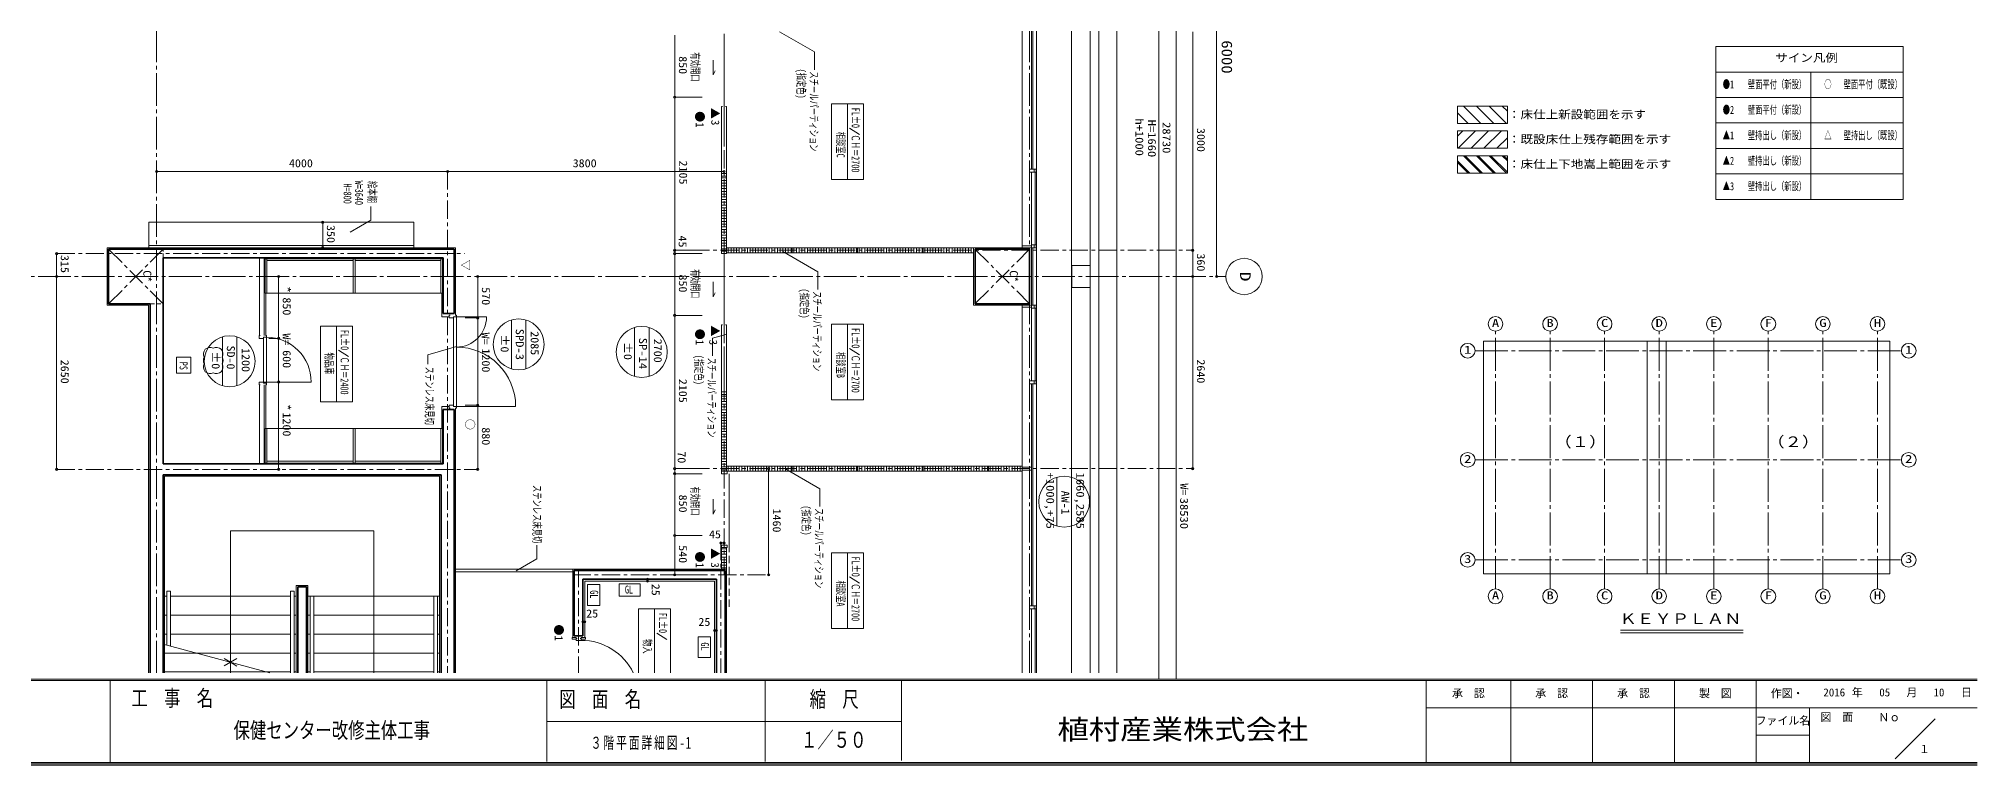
# Model space of a CAD drawing. Units: millimetres at full size, sheet at 1:50. Extents: x -48066 to 77311, y -302220 to 10476.
# Drawn here: x 7867 to 34511, y -55105 to -45122 of the extents above; entities that cross this region are included whole.
import ezdxf
from ezdxf.enums import TextEntityAlignment as Align

# ---------------------------------------------------------------- set-up
doc = ezdxf.new("R2010")
doc.units = ezdxf.units.MM
doc.header["$LTSCALE"] = 50
doc.header["$PDMODE"] = 32
doc.header["$PDSIZE"] = 30
for name, pattern in [('CHAIN1', [8, 5, -1, 1, -1]), ('CHAIN2', [12, 9, -1, 1, -1]), ('DASHED1', [1.8, 1.2, -0.6]), ('DASHED2', [3, 2, -1])]:
    doc.linetypes.add(name, pattern=pattern)
for name, color, linetype, lineweight in [('0-0_通り芯', 4, 'Continuous', 18), ('0-1_壁芯', 4, 'Continuous', 18), ('0-4_z246', 3, 'Continuous', 18), ('0-6_LGS', 4, 'Continuous', 18), ('0-7_仕上げ線', 3, 'Continuous', 18), ('0-8_平詳寸法', 4, 'Continuous', 18), ('0-A_外部建具', 4, 'Continuous', 18), ('0-B_内部建具', 4, 'Continuous', 18), ('0-C_文字', 4, 'Continuous', 18), ('1-1_床雑', 4, 'Continuous', 18), ('2-3_z770', 4, 'Continuous', 18), ('2-A_設備関連', 4, 'Continuous', 18), ('3-0_平詳文字', 4, 'Continuous', 18), ('3-1_室名符号', 4, 'Continuous', 18), ('3-4_Dｼｰﾄ', 4, 'Continuous', 18), ('4-4_柱・壁', 2, 'Continuous', 35), ('4-5_柱壁寸法', 7, 'CHAIN1', 9), ('4-6_ｽﾗﾌﾞ寸法', 6, 'Continuous', 18), ('C-0_通り芯', 4, 'Continuous', 18), ('C-1_躯体', 4, 'Continuous', 18), ('C-F_補助線', 4, 'Continuous', 18), ('F-0_図面枠', 4, 'Continuous', 18), ('F-6_凡例', 4, 'Continuous', 18)]:
    doc.layers.add(name, color=color, linetype=linetype, lineweight=lineweight)
doc.layers.add('6-8', color=7, linetype='Continuous')
doc.styles.add('ＭＳ ゴシック', font='')
doc.styles.get('ＭＳ ゴシック').set_extended_font_data('MS Gothic')

msp = doc.modelspace()

# ---------------------------------------------------------------- linework, layer by layer
at = {"layer": '0-0_通り芯', "color": 6, "linetype": 'CHAIN2'}
for p, q in [((9486.59, -26994.63), (9486.59, -53834.97)), ((21486.59, -26994.63), (21486.59, -53834.97)), ((1256.59, -48388.97), (24184.33, -48388.96))]:
    msp.add_line(p, q, dxfattribs=at)
at = {"layer": '0-0_通り芯'}
msp.add_line((24056.9, -42388.96), (24056.9, -48388.97), dxfattribs=at)
msp.add_circle((24434.33, -48388.96), 250, dxfattribs=at)
msp.add_point((24056.9, -48388.97), dxfattribs=at)
at = {"layer": '0-1_壁芯', "linetype": 'CHAIN1'}
for p, q in [((17286.59, -35853.13), (17286.58, -52488.96)), ((13486.59, -46945.67), (13486.59, -53834.97)), ((8111.85, -48073.96), (13720.39, -48073.96)), ((16836.59, -48028.96), (23728.29, -48028.96)), ((8111.85, -51038.96), (13899.87, -51038.96)), ((16836.59, -51028.96), (23728.29, -51028.96)), ((17241.59, -52038.97), (17241.59, -53834.97)), ((15206.57, -52488.97), (17898.86, -52488.96)), ((15286.59, -52408.96), (15286.59, -53834.97))]:
    msp.add_line(p, q, dxfattribs=at)
at = {"layer": '0-1_壁芯'}
for p, q in [((23728.29, -45028.96), (23728.29, -48028.96)), ((13486.59, -46945.67), (9486.59, -46945.67)), ((13486.59, -46945.67), (17286.58, -46945.67)), ((8111.85, -48073.96), (8111.85, -48388.96)), ((23728.29, -48028.96), (23728.29, -48388.96)), ((8111.85, -48388.96), (8111.85, -51038.96)), ((23728.29, -48388.96), (23728.29, -51028.96)), ((17898.86, -52488.96), (17898.86, -51028.96)), ((17241.59, -52050.62), (17286.58, -52050.62))]:
    msp.add_line(p, q, dxfattribs=at)
for p in [(9486.59, -46945.67), (13486.59, -46945.67), (17286.58, -46945.67), (8111.85, -48073.96), (23728.29, -48028.96), (8111.85, -48388.96), (23728.29, -48388.96), (8111.85, -51038.96), (17898.86, -51028.96), (23728.29, -51028.96), (17241.59, -52050.62), (17286.58, -52050.62), (17898.86, -52488.96)]:
    msp.add_point(p, dxfattribs=at)
at = {"layer": '0-4_z246'}
for p, q in [((22436.58, -33873.97), (22436.58, -53834.97)), ((22686.59, -53834.97), (22686.59, -34913.97)), ((22316.58, -42488.96), (22316.58, -53834.97))]:
    msp.add_line(p, q, dxfattribs=at)
msp.add_lwpolyline([(22316.58, -48538.96), (22066.59, -48538.96), (22066.59, -48238.96), (22316.58, -48238.96)], dxfattribs=at)
at = {"layer": '0-6_LGS'}
for p, q in [((10901.59, -49198.97), (10901.59, -48133.97)), ((10966.59, -49198.97), (10966.59, -48133.97)), ((10901.59, -50963.97), (10901.59, -49878.97)), ((10966.59, -50963.97), (10966.59, -49878.97))]:
    msp.add_line(p, q, dxfattribs=at)
at = {"layer": '0-7_仕上げ線'}
for p, q in [((13596.6, -47993.97), (8806.58, -47993.97)), ((13021.59, -47993.97), (13021.59, -47963.97)), ((13596.6, -48918.97), (13596.6, -47993.97)), ((20716.59, -47993.97), (20716.59, -48783.97)), ((21381.58, -47993.97), (20716.59, -47993.97)), ((10976.59, -48618.98), (11001.59, -48618.98)), ((10986.59, -49198.97), (10986.59, -48618.98)), ((13406.57, -48943.97), (13406.57, -48618.96)), ((9376.59, -53834.97), (9376.59, -48783.97)), ((13506.58, -48943.97), (13406.57, -48943.97)), ((21391.6, -48783.97), (20716.59, -48783.97)), ((10986.59, -50478.97), (10986.59, -49878.97)), ((13406.57, -50173.97), (13406.57, -50478.97)), ((13596.59, -50198.97), (13596.59, -53834.97)), ((9596.59, -53834.97), (9596.59, -51133.97)), ((13376.58, -51133.97), (9596.59, -51133.97)), ((13376.58, -53834.97), (13376.58, -51133.97)), ((17321.59, -52113.96), (17321.59, -53834.97)), ((15206.57, -52408.96), (15206.57, -53348.96)), ((17321.59, -52408.96), (15206.57, -52408.96)), ((15371.59, -52573.96), (15371.59, -53348.96)), ((17156.59, -52573.96), (15371.59, -52573.96)), ((17156.59, -52573.96), (17156.59, -53834.97))]:
    msp.add_line(p, q, dxfattribs=at)
for points in [[(9376.59, -48783.97), (8806.58, -48783.97), (8806.58, -47993.97)], [(13021.59, -47963.97), (9381.59, -47963.97), (9381.59, -47993.97)]]:
    msp.add_lwpolyline(points, dxfattribs=at)
at = {"layer": '0-8_平詳寸法'}
for p, q in [((11769.17, -47643.97), (11769.17, -47993.97)), ((16234.33, -52573.96), (16234.33, -52548.96)), ((15371.59, -53135.37), (15346.59, -53135.37)), ((17156.59, -53254.27), (17181.59, -53254.27))]:
    msp.add_line(p, q, dxfattribs=at)
for p in [(11769.17, -47643.97), (11769.17, -47993.97), (16234.33, -52548.96), (16234.33, -52573.96), (15346.59, -53135.37), (15371.59, -53135.37), (17156.59, -53254.27), (17181.59, -53254.27)]:
    msp.add_point(p, dxfattribs=at)
at = {"layer": '0-A_外部建具'}
for p, q in [((21581.58, -32098.97), (21581.58, -53834.97)), ((21381.59, -47968.97), (21381.55, -42963.97)), ((21511.58, -43863.96), (21511.58, -46913.97)), ((21532.58, -46913.97), (21532.58, -43863.96)), ((21511.58, -46953.97), (21511.58, -49823.96)), ((21562.58, -47953.97), (21562.58, -46953.97)), ((21511.58, -47953.97), (21511.58, -47993.97)), ((21532.58, -47993.97), (21532.58, -48783.97)), ((21381.58, -48808.96), (21381.58, -53834.97)), ((21511.58, -48823.96), (21511.58, -48783.96)), ((21562.58, -48823.96), (21562.58, -49823.96)), ((21511.62, -52913.97), (21511.61, -49863.96)), ((21532.61, -49863.96), (21532.62, -52913.97)), ((21357.08, -50993.97), (21357.08, -51063.97)), ((21381.58, -50993.97), (21381.58, -51063.97)), ((21511.6, -53834.97), (21511.6, -52953.97)), ((21562.59, -53834.97), (21562.6, -52953.97))]:
    msp.add_line(p, q, dxfattribs=at)
for points in [[(21483.58, -46913.97), (21483.58, -46953.97), (21548.58, -46953.97), (21548.58, -46913.97)], [(21550.58, -46913.97), (21550.58, -46953.97), (21574.58, -46953.97), (21574.58, -46913.97)], [(21550.58, -47953.97), (21550.58, -47993.97), (21574.58, -47993.97), (21574.58, -47953.97)], [(21550.58, -48823.96), (21550.58, -48783.96), (21574.58, -48783.96), (21574.58, -48823.96)], [(21483.58, -49863.96), (21483.58, -49823.96), (21548.58, -49823.96), (21548.58, -49863.96)], [(21550.58, -49863.96), (21550.58, -49823.96), (21574.58, -49823.96), (21574.58, -49863.96)], [(21483.6, -52953.97), (21483.6, -52913.97), (21548.6, -52913.97), (21548.6, -52953.97)], [(21550.6, -52953.97), (21550.6, -52913.97), (21574.6, -52913.97), (21574.6, -52953.97)]]:
    msp.add_lwpolyline(points, close=True, dxfattribs=at)
for points in [[(21381.58, -47993.97), (21548.58, -47993.97), (21548.58, -47953.97), (21511.58, -47953.97)], [(21381.58, -47993.97), (21381.58, -47968.97), (21511.58, -47968.97)], [(21381.58, -48783.96), (21548.58, -48783.96), (21548.58, -48823.96), (21511.58, -48823.96)], [(21381.58, -48783.96), (21381.58, -48808.96), (21511.58, -48808.96)], [(21381.58, -51048.97), (21511.58, -51048.97), (21511.58, -51008.97), (21381.58, -51008.97)]]:
    msp.add_lwpolyline(points, dxfattribs=at)
at = {"layer": '0-B_内部建具'}
for p, q in [((18530.09, -45303.71), (18049.46, -45026.22)), ((17286.59, -45073.96), (17286.59, -46053.96)), ((17251.56, -46053.96), (17266.56, -46053.96)), ((17251.59, -46053.96), (17251.59, -48073.96)), ((17321.56, -46053.96), (17306.56, -46053.96)), ((17321.59, -48073.96), (17321.59, -46053.96)), ((17251.58, -46973.96), (17321.58, -46973.96)), ((17321.59, -47008.96), (17251.59, -47008.96)), ((17321.59, -48038.96), (17251.59, -48038.96)), ((17321.59, -48073.96), (17251.59, -48073.96)), ((17286.59, -48073.96), (17286.59, -49053.96)), ((20716.59, -47993.97), (17321.59, -47993.97)), ((20716.59, -48063.97), (17321.59, -48063.97)), ((18574.25, -48324.7), (18093.62, -48047.21)), ((18221.59, -48063.97), (18221.59, -47993.97)), ((19121.59, -48063.97), (19121.59, -47993.97)), ((20021.59, -48063.97), (20021.59, -47993.97)), ((13606.58, -48943.97), (14021.58, -48943.97)), ((13606.58, -48943.97), (13606.58, -50173.97)), ((10956.58, -49238.97), (10956.58, -49223.97)), ((10956.58, -49223.97), (10956.58, -49853.97)), ((10996.58, -49223.97), (10996.58, -49853.97)), ((17125.59, -49236.33), (17308.56, -49187.31)), ((17251.56, -49053.96), (17266.56, -49053.96)), ((17251.56, -51098.96), (17251.56, -49053.96)), ((17321.56, -49053.96), (17306.56, -49053.96)), ((17321.56, -51063.97), (17321.56, -49053.96)), ((10956.58, -49838.97), (10956.58, -49853.97)), ((10956.58, -49838.97), (11611.58, -49838.97)), ((17251.58, -49973.96), (17321.58, -49973.96)), ((17321.59, -50008.96), (17251.59, -50008.96)), ((13506.58, -50173.97), (13406.57, -50173.97)), ((13606.58, -50173.97), (14421.58, -50173.97)), ((21381.58, -51063.97), (17251.56, -51063.97)), ((17329.59, -51098.96), (17251.56, -51098.96)), ((21381.58, -50993.97), (17321.59, -50993.97)), ((17329.59, -51098.96), (17329.59, -51063.97)), ((17356.56, -51098.96), (17356.56, -52078.96)), ((18600.75, -51305.94), (18120.12, -51028.44)), ((18221.59, -51063.97), (18221.59, -50993.97)), ((19121.59, -51063.97), (19121.59, -50993.97)), ((20021.59, -51063.97), (20021.59, -50993.97)), ((20921.59, -51063.97), (20921.59, -50993.97)), ((17251.59, -52408.96), (17251.59, -52078.96)), ((17329.59, -52078.96), (17251.59, -52078.96)), ((17329.59, -52113.96), (17251.59, -52113.96)), ((17329.59, -52078.96), (17329.59, -52113.96)), ((15251.59, -53363.96), (15266.59, -53363.96)), ((15306.59, -53363.96), (15321.59, -53363.96))]:
    msp.add_line(p, q, dxfattribs=at)
at = {"layer": '0-B_内部建具', "linetype": 'DASHED2'}
for p, q in [((17286.59, -46053.96), (17286.58, -46938.96)), ((17286.59, -49053.96), (17286.58, -49938.96)), ((17356.56, -52078.96), (17356.55, -52963.96))]:
    msp.add_line(p, q, dxfattribs=at)
at = {"layer": '0-B_内部建具'}
for points in [[(17134.38, -45414.07), (17134.38, -45618.25), (17162.22, -45562.56)], [(17134.38, -48463.89), (17134.38, -48668.06), (17162.22, -48612.38)], [(13566.58, -48958.97), (13506.58, -48958.97), (13506.58, -48918.97), (13521.58, -48918.97)], [(13591.58, -48918.97), (13606.58, -48918.97), (13606.58, -48943.97), (13566.58, -48943.97)], [(13591.58, -50198.97), (13606.58, -50198.97), (13606.58, -50173.97), (13566.58, -50173.97), (13566.58, -48943.97)], [(10956.58, -49238.97), (10896.58, -49238.97), (10896.58, -49198.97), (10911.58, -49198.97)], [(10981.58, -49198.97), (10996.58, -49198.97), (10996.58, -49223.97), (10956.58, -49223.97)], [(10956.58, -49838.97), (10896.58, -49838.97), (10896.58, -49878.97), (10911.58, -49878.97)], [(10981.58, -49878.97), (10996.58, -49878.97), (10996.58, -49853.97), (10956.58, -49853.97)], [(13566.58, -50158.97), (13506.58, -50158.97), (13506.58, -50198.97), (13521.58, -50198.97)], [(17134.38, -51448.97), (17134.38, -51653.14), (17162.22, -51597.46)], [(15251.59, -53388.96), (15251.59, -53348.96), (15196.59, -53348.96), (15196.59, -53373.96), (15251.59, -53373.96)], [(15321.59, -53348.96), (15321.59, -53388.96), (15251.59, -53388.96)], [(15321.59, -53348.96), (15381.59, -53348.96), (15381.59, -53373.96), (15321.59, -53373.96)]]:
    msp.add_lwpolyline(points, dxfattribs=at)
for centre, radius, start, end in [((13606.58, -48943.97), 415, 269.99996, 359.99996), ((10996.58, -49838.97), 615, 0, 90), ((13606.58, -50173.97), 815, 0.00004, 90.00004), ((15321.59, -54188.96), 800, 26.26297, 90)]:
    msp.add_arc(centre, radius, start, end, dxfattribs=at)
at = {"layer": '0-C_文字'}
for p, q in [((23262.03, -53923.31), (23262.03, -32123.97)), ((23500.88, -53923.31), (23500.88, -32123.97)), ((16607.91, -45073.96), (16607.91, -45923.96)), ((16607.91, -45923.96), (16986.94, -45923.96)), ((16607.91, -45923.96), (16607.91, -48028.96)), ((16607.91, -48028.96), (16986.94, -48028.96)), ((16607.91, -48028.96), (16607.91, -48073.96)), ((16607.91, -48073.96), (16986.94, -48073.96)), ((16607.91, -48073.96), (16607.91, -48923.96)), ((11162.95, -48388.96), (11162.95, -49238.97)), ((13899.87, -48958.97), (13899.87, -48388.96)), ((13899.87, -48958.97), (13726.73, -48958.97)), ((13899.87, -50158.97), (13899.87, -48958.97)), ((16607.91, -48923.96), (16986.94, -48923.96)), ((16607.91, -48923.96), (16607.91, -51028.96)), ((11162.95, -49238.97), (11029.11, -49238.97)), ((11162.95, -49238.97), (11162.95, -49838.97)), ((11162.95, -49838.97), (11162.95, -51038.96)), ((13899.87, -50158.97), (13726.73, -50158.97)), ((13899.87, -50158.97), (13899.87, -51038.96)), ((16607.91, -51028.96), (16986.94, -51028.96)), ((16607.91, -51028.96), (16607.91, -51098.96)), ((16607.91, -51098.96), (16986.94, -51098.96)), ((16607.91, -51098.96), (16607.91, -51948.96)), ((16607.91, -51948.96), (16986.94, -51948.96)), ((16607.91, -51948.96), (16607.91, -52488.96)), ((16607.91, -52488.96), (16986.94, -52488.96))]:
    msp.add_line(p, q, dxfattribs=at)
at = {"layer": '0-C_文字', "color": 7, "lineweight": 9}
for p, q in [((10501.59, -53834.97), (10501.59, -51883.97)), ((10501.59, -53690.37), (10415.47, -53640.65)), ((10501.59, -53690.37), (10415.47, -53740.09)), ((10501.59, -53690.37), (10590.51, -53639.03)), ((10501.59, -53690.37), (10590.51, -53741.71))]:
    msp.add_line(p, q, dxfattribs=at)
msp.add_lwpolyline([(12471.58, -53834.97), (12471.58, -51883.97), (10501.59, -51883.97)], dxfattribs=at)
at = {"layer": '0-C_文字'}
for p in [(16607.91, -45923.96), (16607.91, -48028.96), (16607.91, -48073.96), (11162.95, -48388.96), (13899.87, -48388.96), (13899.87, -48958.97), (16607.91, -48923.96), (11162.95, -49238.97), (11162.95, -49838.97), (13899.87, -50158.97), (11162.95, -51038.96), (13899.87, -51038.96), (16607.91, -51028.96), (16607.91, -51098.96), (16607.91, -51948.96), (16607.91, -52488.96)]:
    msp.add_point(p, dxfattribs=at)
at = {"layer": '1-1_床雑'}
for p, q in [((9381.59, -47643.97), (13021.59, -47643.97)), ((9381.59, -47963.97), (9381.59, -47643.97)), ((13021.59, -47963.97), (13021.59, -47643.97)), ((11001.59, -48618.97), (11001.59, -48143.97)), ((11001.59, -48168.97), (12189.07, -48168.97)), ((12189.08, -48618.97), (12189.07, -48143.97)), ((12214.07, -48168.97), (13391.57, -48168.97)), ((13391.57, -48618.97), (13391.57, -48143.97)), ((13416.57, -48618.97), (13416.57, -48143.97)), ((11001.59, -48618.98), (12189.08, -48618.97)), ((12214.08, -48618.97), (13391.57, -48618.97)), ((13391.57, -48618.98), (13416.57, -48618.98)), ((10976.59, -50478.95), (11001.59, -50478.95)), ((10976.59, -50478.97), (10976.59, -50953.97)), ((11001.59, -50478.95), (12189.08, -50478.96)), ((11001.59, -50478.97), (11001.59, -50953.97)), ((12189.08, -50478.97), (12189.07, -50953.97)), ((12214.08, -50478.96), (13391.57, -50478.97)), ((13391.57, -50478.96), (13416.57, -50478.96)), ((13391.57, -50478.97), (13391.57, -50953.97)), ((13416.57, -50478.97), (13416.57, -50953.97)), ((10976.59, -50953.97), (13416.57, -50953.97)), ((11001.59, -50928.97), (12189.07, -50928.97)), ((12214.07, -50928.97), (13391.57, -50928.97)), ((15206.57, -52408.96), (13596.59, -52408.96)), ((15206.57, -52448.96), (13596.59, -52448.96)), ((11566.59, -53834.97), (11566.59, -52633.97))]:
    msp.add_line(p, q, dxfattribs=at)
for points in [[(10976.59, -48618.97), (10976.59, -48143.97), (13416.57, -48143.97)], [(12189.08, -48618.97), (12214.08, -48618.97), (12214.07, -48143.97)], [(12189.08, -50478.97), (12214.08, -50478.97), (12214.07, -50953.97)], [(11406.59, -53834.97), (11406.59, -52633.97), (11566.59, -52633.97)]]:
    msp.add_lwpolyline(points, dxfattribs=at)
at = {"layer": '2-3_z770'}
for p, q in [((9626.59, -53455.91), (9626.59, -52713.97)), ((9626.59, -52713.97), (9676.59, -52713.97)), ((9676.59, -53469.31), (9676.59, -52713.97)), ((11326.59, -53834.97), (11326.59, -52713.97)), ((11376.59, -52713.97), (11326.59, -52713.97)), ((11376.59, -53834.97), (11376.59, -52713.97)), ((9626.59, -52783.97), (9596.59, -52783.97)), ((11326.59, -52783.97), (9676.59, -52783.97)), ((11406.59, -52783.97), (11376.59, -52783.97)), ((11566.58, -52783.97), (13376.58, -52783.97)), ((11596.58, -53834.97), (11596.58, -52783.97)), ((11646.58, -53834.97), (11646.58, -52783.97)), ((13296.58, -53834.97), (13296.58, -52783.97)), ((13346.58, -53834.97), (13346.58, -52783.97)), ((9626.59, -53043.97), (9596.59, -53043.97)), ((11326.59, -53043.97), (9676.59, -53043.97)), ((11406.59, -53043.97), (11376.59, -53043.97)), ((11566.58, -53043.97), (11596.58, -53043.97)), ((11646.58, -53043.97), (13296.58, -53043.97)), ((13346.58, -53043.97), (13376.58, -53043.97)), ((9576.59, -53442.52), (11041.24, -53834.97)), ((9626.59, -53303.97), (9596.59, -53303.97)), ((11326.59, -53303.97), (9676.59, -53303.97)), ((11406.59, -53303.97), (11376.59, -53303.97)), ((11566.58, -53303.97), (11596.58, -53303.97)), ((11646.58, -53303.97), (13296.58, -53303.97)), ((13346.58, -53303.97), (13376.58, -53303.97)), ((9596.59, -53563.97), (11326.59, -53563.97)), ((11406.59, -53563.97), (11376.59, -53563.97)), ((11566.58, -53563.97), (11596.58, -53563.97)), ((11646.58, -53563.97), (13296.58, -53563.97)), ((13346.58, -53563.97), (13376.58, -53563.97)), ((9596.59, -53823.97), (11326.59, -53823.97)), ((11406.59, -53823.97), (11376.59, -53823.97)), ((11566.58, -53823.97), (11596.58, -53823.97)), ((11646.58, -53823.97), (13296.58, -53823.97)), ((13346.58, -53823.97), (13376.58, -53823.97))]:
    msp.add_line(p, q, dxfattribs=at)
at = {"layer": '2-A_設備関連'}
for p, q in [((17251.59, -47031.5), (17321.59, -47031.5)), ((17251.59, -47069), (17321.59, -47069)), ((17251.59, -47106.5), (17321.59, -47106.5)), ((17251.59, -47144), (17321.59, -47144)), ((17251.59, -47181.5), (17321.59, -47181.5)), ((17251.59, -47219), (17321.59, -47219)), ((17251.59, -47256.5), (17321.59, -47256.5)), ((17251.59, -47294), (17321.59, -47294)), ((17251.59, -47331.5), (17321.59, -47331.5)), ((17251.59, -47369), (17321.59, -47369)), ((17251.59, -47406.5), (17321.59, -47406.5)), ((17251.59, -47444), (17321.59, -47444)), ((17251.59, -47481.5), (17321.59, -47481.5)), ((17251.59, -47519), (17321.59, -47519)), ((17251.59, -47556.5), (17321.59, -47556.5)), ((17251.59, -47594), (17321.59, -47594)), ((17251.59, -47631.5), (17321.59, -47631.5)), ((17251.59, -47669), (17321.59, -47669)), ((17251.59, -47706.5), (17321.59, -47706.5)), ((17251.59, -47744), (17321.59, -47744)), ((17251.59, -47781.5), (17321.59, -47781.5)), ((17251.59, -47819), (17321.59, -47819)), ((17251.59, -47856.5), (17321.59, -47856.5)), ((17251.59, -47894), (17321.59, -47894)), ((17251.59, -47931.5), (17321.59, -47931.5)), ((17251.59, -47969), (17321.59, -47969)), ((17251.59, -48006.5), (17321.59, -48006.5)), ((17344.58, -47993.97), (17344.58, -48063.97)), ((17382.08, -47993.97), (17382.08, -48063.97)), ((17419.58, -47993.97), (17419.58, -48063.97)), ((17457.08, -47993.97), (17457.08, -48063.97)), ((17494.58, -47993.97), (17494.58, -48063.97)), ((17532.08, -47993.97), (17532.08, -48063.97)), ((17569.58, -47993.97), (17569.58, -48063.97)), ((17607.08, -47993.97), (17607.08, -48063.97)), ((17644.58, -47993.97), (17644.58, -48063.97)), ((17682.08, -47993.97), (17682.08, -48063.97)), ((17719.58, -47993.97), (17719.58, -48063.97)), ((17757.08, -47993.97), (17757.08, -48063.97)), ((17794.58, -47993.97), (17794.58, -48063.97)), ((17832.08, -47993.97), (17832.08, -48063.97)), ((17869.58, -47993.97), (17869.58, -48063.97)), ((17907.08, -47993.97), (17907.08, -48063.97)), ((17944.58, -47993.97), (17944.58, -48063.97)), ((17982.08, -47993.97), (17982.08, -48063.97)), ((18019.58, -47993.97), (18019.58, -48063.97)), ((18057.08, -47993.97), (18057.08, -48063.97)), ((18094.58, -47993.97), (18094.58, -48063.97)), ((18132.08, -47993.97), (18132.08, -48063.97)), ((18169.58, -47993.97), (18169.58, -48063.97)), ((18207.08, -47993.97), (18207.08, -48063.97)), ((18244.58, -47993.97), (18244.58, -48063.97)), ((18282.08, -47993.97), (18282.08, -48063.97)), ((18319.58, -47993.97), (18319.58, -48063.97)), ((18357.08, -47993.97), (18357.08, -48063.97)), ((18394.58, -47993.97), (18394.58, -48063.97)), ((18432.08, -47993.97), (18432.08, -48063.97)), ((18469.58, -47993.97), (18469.58, -48063.97)), ((18507.08, -47993.97), (18507.08, -48063.97)), ((18544.58, -47993.97), (18544.58, -48063.97)), ((18582.08, -47993.97), (18582.08, -48063.97)), ((18619.58, -47993.97), (18619.58, -48063.97)), ((18657.08, -47993.97), (18657.08, -48063.97)), ((18694.58, -47993.97), (18694.58, -48063.97)), ((18732.08, -47993.97), (18732.08, -48063.97)), ((18769.58, -47993.97), (18769.58, -48063.97)), ((18807.08, -47993.97), (18807.08, -48063.97)), ((18844.58, -47993.97), (18844.58, -48063.97)), ((18882.08, -47993.97), (18882.08, -48063.97)), ((18919.58, -47993.97), (18919.58, -48063.97)), ((18957.08, -47993.97), (18957.08, -48063.97)), ((18994.58, -47993.97), (18994.58, -48063.97)), ((19032.08, -47993.97), (19032.08, -48063.97)), ((19069.58, -47993.97), (19069.58, -48063.97)), ((19107.08, -47993.97), (19107.08, -48063.97)), ((19144.58, -47993.97), (19144.58, -48063.97)), ((19182.08, -47993.97), (19182.08, -48063.97)), ((19219.58, -47993.97), (19219.58, -48063.97)), ((19257.08, -47993.97), (19257.08, -48063.97)), ((19294.58, -47993.97), (19294.58, -48063.97)), ((19332.08, -47993.97), (19332.08, -48063.97)), ((19369.58, -47993.97), (19369.58, -48063.97)), ((19407.08, -47993.97), (19407.08, -48063.97)), ((19444.58, -47993.97), (19444.58, -48063.97)), ((19482.08, -47993.97), (19482.08, -48063.97)), ((19519.58, -47993.97), (19519.58, -48063.97)), ((19557.08, -47993.97), (19557.08, -48063.97)), ((19594.58, -47993.97), (19594.58, -48063.97)), ((19632.08, -47993.97), (19632.08, -48063.97)), ((19669.58, -47993.97), (19669.58, -48063.97)), ((19707.08, -47993.97), (19707.08, -48063.97)), ((19744.58, -47993.97), (19744.58, -48063.97)), ((19782.08, -47993.97), (19782.08, -48063.97)), ((19819.58, -47993.97), (19819.58, -48063.97)), ((19857.08, -47993.97), (19857.08, -48063.97)), ((19894.58, -47993.97), (19894.58, -48063.97)), ((19932.08, -47993.97), (19932.08, -48063.97)), ((19969.58, -47993.97), (19969.58, -48063.97)), ((20007.08, -47993.97), (20007.08, -48063.97)), ((20044.58, -47993.97), (20044.58, -48063.97)), ((20082.08, -47993.97), (20082.08, -48063.97)), ((20119.58, -47993.97), (20119.58, -48063.97)), ((20157.08, -47993.97), (20157.08, -48063.97)), ((20194.58, -47993.97), (20194.58, -48063.97)), ((20232.08, -47993.97), (20232.08, -48063.97)), ((20269.58, -47993.97), (20269.58, -48063.97)), ((20307.08, -47993.97), (20307.08, -48063.97)), ((20344.58, -47993.97), (20344.58, -48063.97)), ((20382.08, -47993.97), (20382.08, -48063.97)), ((20419.58, -47993.97), (20419.58, -48063.97)), ((20457.08, -47993.97), (20457.08, -48063.97)), ((20494.58, -47993.97), (20494.58, -48063.97)), ((20532.08, -47993.97), (20532.08, -48063.97)), ((20569.58, -47993.97), (20569.58, -48063.97)), ((20607.08, -47993.97), (20607.08, -48063.97)), ((20644.58, -47993.97), (20644.58, -48063.97)), ((20682.08, -47993.97), (20682.08, -48063.97)), ((17251.56, -50031.5), (17321.56, -50031.5)), ((17251.56, -50069), (17321.56, -50069)), ((17251.56, -50106.5), (17321.56, -50106.5)), ((17251.56, -50144), (17321.56, -50144)), ((17251.56, -50181.5), (17321.56, -50181.5)), ((17251.56, -50219), (17321.56, -50219)), ((17251.56, -50256.5), (17321.56, -50256.5)), ((17251.56, -50294), (17321.56, -50294)), ((17251.56, -50331.5), (17321.56, -50331.5)), ((17251.56, -50369), (17321.56, -50369)), ((17251.56, -50406.5), (17321.56, -50406.5)), ((17251.56, -50444), (17321.56, -50444)), ((17251.56, -50481.5), (17321.56, -50481.5)), ((17251.56, -50519), (17321.56, -50519)), ((17251.56, -50556.5), (17321.56, -50556.5)), ((17251.56, -50594), (17321.56, -50594)), ((17251.56, -50631.5), (17321.56, -50631.5)), ((17251.56, -50669), (17321.56, -50669)), ((17251.56, -50706.5), (17321.56, -50706.5)), ((17251.56, -50744), (17321.56, -50744)), ((17251.56, -50781.5), (17321.56, -50781.5)), ((17251.56, -50819), (17321.56, -50819)), ((17251.56, -50856.5), (17321.56, -50856.5)), ((17251.56, -50894), (17321.56, -50894)), ((17251.56, -50931.5), (17321.56, -50931.5)), ((17251.56, -50969), (17321.56, -50969)), ((17251.56, -51006.5), (17321.56, -51006.5)), ((17251.56, -51044), (17321.56, -51044)), ((17344.58, -50993.97), (17344.58, -51063.97)), ((17382.08, -50993.97), (17382.08, -51063.97)), ((17419.58, -50993.97), (17419.58, -51063.97)), ((17457.08, -50993.97), (17457.08, -51063.97)), ((17494.58, -50993.97), (17494.58, -51063.97)), ((17532.08, -50993.97), (17532.08, -51063.97)), ((17569.58, -50993.97), (17569.58, -51063.97)), ((17607.08, -50993.97), (17607.08, -51063.97)), ((17644.58, -50993.97), (17644.58, -51063.97)), ((17682.08, -50993.97), (17682.08, -51063.97)), ((17719.58, -50993.97), (17719.58, -51063.97)), ((17757.08, -50993.97), (17757.08, -51063.97)), ((17794.58, -50993.97), (17794.58, -51063.97)), ((17832.08, -50993.97), (17832.08, -51063.97)), ((17869.58, -50993.97), (17869.58, -51063.97)), ((17907.08, -50993.97), (17907.08, -51063.97)), ((17944.58, -50993.97), (17944.58, -51063.97)), ((17982.08, -50993.97), (17982.08, -51063.97)), ((18019.58, -50993.97), (18019.58, -51063.97)), ((18057.08, -50993.97), (18057.08, -51063.97)), ((18094.58, -50993.97), (18094.58, -51063.97)), ((18132.08, -50993.97), (18132.08, -51063.97)), ((18169.58, -50993.97), (18169.58, -51063.97)), ((18207.08, -50993.97), (18207.08, -51063.97)), ((18244.58, -50993.97), (18244.58, -51063.97)), ((18282.08, -50993.97), (18282.08, -51063.97)), ((18319.58, -50993.97), (18319.58, -51063.97)), ((18357.08, -50993.97), (18357.08, -51063.97)), ((18394.58, -50993.97), (18394.58, -51063.97)), ((18432.08, -50993.97), (18432.08, -51063.97)), ((18469.58, -50993.97), (18469.58, -51063.97)), ((18507.08, -50993.97), (18507.08, -51063.97)), ((18544.58, -50993.97), (18544.58, -51063.97)), ((18582.08, -50993.97), (18582.08, -51063.97)), ((18619.58, -50993.97), (18619.58, -51063.97)), ((18657.08, -50993.97), (18657.08, -51063.97)), ((18694.58, -50993.97), (18694.58, -51063.97)), ((18732.08, -50993.97), (18732.08, -51063.97)), ((18769.58, -50993.97), (18769.58, -51063.97)), ((18807.08, -50993.97), (18807.08, -51063.97)), ((18844.58, -50993.97), (18844.58, -51063.97)), ((18882.08, -50993.97), (18882.08, -51063.97)), ((18919.58, -50993.97), (18919.58, -51063.97)), ((18957.08, -50993.97), (18957.08, -51063.97)), ((18994.58, -50993.97), (18994.58, -51063.97)), ((19032.08, -50993.97), (19032.08, -51063.97)), ((19069.58, -50993.97), (19069.58, -51063.97)), ((19107.08, -50993.97), (19107.08, -51063.97)), ((19144.58, -50993.97), (19144.58, -51063.97)), ((19182.08, -50993.97), (19182.08, -51063.97)), ((19219.58, -50993.97), (19219.58, -51063.97)), ((19257.08, -50993.97), (19257.08, -51063.97)), ((19294.58, -50993.97), (19294.58, -51063.97)), ((19332.08, -50993.97), (19332.08, -51063.97)), ((19369.58, -50993.97), (19369.58, -51063.97)), ((19407.08, -50993.97), (19407.08, -51063.97)), ((19444.58, -50993.97), (19444.58, -51063.97)), ((19482.08, -50993.97), (19482.08, -51063.97)), ((19519.58, -50993.97), (19519.58, -51063.97)), ((19557.08, -50993.97), (19557.08, -51063.97)), ((19594.58, -50993.97), (19594.58, -51063.97)), ((19632.08, -50993.97), (19632.08, -51063.97)), ((19669.58, -50993.97), (19669.58, -51063.97)), ((19707.08, -50993.97), (19707.08, -51063.97)), ((19744.58, -50993.97), (19744.58, -51063.97)), ((19782.08, -50993.97), (19782.08, -51063.97)), ((19819.58, -50993.97), (19819.58, -51063.97)), ((19857.08, -50993.97), (19857.08, -51063.97)), ((19894.58, -50993.97), (19894.58, -51063.97)), ((19932.08, -50993.97), (19932.08, -51063.97)), ((19969.58, -50993.97), (19969.58, -51063.97)), ((20007.08, -50993.97), (20007.08, -51063.97)), ((20044.58, -50993.97), (20044.58, -51063.97)), ((20082.08, -50993.97), (20082.08, -51063.97)), ((20119.58, -50993.97), (20119.58, -51063.97)), ((20157.08, -50993.97), (20157.08, -51063.97)), ((20194.58, -50993.97), (20194.58, -51063.97)), ((20232.08, -50993.97), (20232.08, -51063.97)), ((20269.58, -50993.97), (20269.58, -51063.97)), ((20307.08, -50993.97), (20307.08, -51063.97)), ((20344.58, -50993.97), (20344.58, -51063.97)), ((20382.08, -50993.97), (20382.08, -51063.97)), ((20419.58, -50993.97), (20419.58, -51063.97)), ((20457.08, -50993.97), (20457.08, -51063.97)), ((20494.58, -50993.97), (20494.58, -51063.97)), ((20532.08, -50993.97), (20532.08, -51063.97)), ((20569.58, -50993.97), (20569.58, -51063.97)), ((20607.08, -50993.97), (20607.08, -51063.97)), ((20644.58, -50993.97), (20644.58, -51063.97)), ((20682.08, -50993.97), (20682.08, -51063.97)), ((20719.58, -50993.97), (20719.58, -51063.97)), ((20757.08, -50993.97), (20757.08, -51063.97)), ((20794.58, -50993.97), (20794.58, -51063.97)), ((20832.08, -50993.97), (20832.08, -51063.97)), ((20869.58, -50993.97), (20869.58, -51063.97)), ((20907.08, -50993.97), (20907.08, -51063.97)), ((20944.58, -50993.97), (20944.58, -51063.97)), ((20982.08, -50993.97), (20982.08, -51063.97)), ((21019.58, -50993.97), (21019.58, -51063.97)), ((21057.08, -50993.97), (21057.08, -51063.97)), ((21094.58, -50993.97), (21094.58, -51063.97)), ((21132.08, -50993.97), (21132.08, -51063.97)), ((21169.58, -50993.97), (21169.58, -51063.97)), ((21207.08, -50993.97), (21207.08, -51063.97)), ((21244.58, -50993.97), (21244.58, -51063.97)), ((21282.08, -50993.97), (21282.08, -51063.97)), ((21319.58, -50993.97), (21319.58, -51063.97)), ((17251.59, -52131.5), (17321.59, -52131.5)), ((17251.59, -52169), (17321.59, -52169)), ((17251.59, -52206.5), (17321.59, -52206.5)), ((17251.59, -52244), (17321.59, -52244)), ((17251.59, -52281.5), (17321.59, -52281.5)), ((17251.59, -52319), (17321.59, -52319)), ((17251.59, -52356.5), (17321.59, -52356.5)), ((17251.59, -52394), (17321.59, -52394))]:
    msp.add_line(p, q, dxfattribs=at)
at = {"layer": '3-0_平詳文字'}
for p, q in [((18530.09, -45546.9), (18530.09, -45303.71)), ((18574.25, -48567.89), (18574.25, -48324.7)), ((17125.59, -49479.52), (17125.59, -49236.33)), ((13212.45, -49465.38), (13606.58, -49350.99)), ((13212.45, -49465.38), (13212.45, -49592.48)), ((18600.75, -51549.13), (18600.75, -51305.94))]:
    msp.add_line(p, q, dxfattribs=at)
for points in [[(12430.55, -47426.28), (12430.55, -47616.79), (12148.02, -47779.91)], [(14712.04, -52079.43), (14712.04, -52269.95), (14429.51, -52433.06)]]:
    msp.add_lwpolyline(points, dxfattribs=at)
msp.add_lwpolyline([(9955.61, -49495.45), (9955.61, -49716.68), (9757.56, -49716.68), (9757.56, -49495.45)], close=True, dxfattribs=at)
at = {"layer": '3-1_室名符号'}
for p, q in [((18761.33, -46016.85), (18761.33, -47057.99)), ((18761.33, -46016.85), (19201.08, -46016.85)), ((18981.07, -47057.99), (18981.07, -46016.85)), ((19201.08, -47057.99), (19201.08, -46016.85)), ((19148.02, -46437.43), (19011.56, -46348.61)), ((19201.08, -47057.99), (18761.33, -47057.99)), ((11737.43, -49070.05), (11737.43, -50111.18)), ((11737.43, -49070.05), (12177.17, -49070.05)), ((11957.17, -50111.18), (11957.17, -49070.05)), ((12177.17, -50111.18), (12177.17, -49070.05)), ((18761.33, -49044.69), (18761.33, -50085.82)), ((18761.33, -49044.69), (19201.08, -49044.69)), ((18981.07, -50085.82), (18981.07, -49044.69)), ((19201.08, -50085.82), (19201.08, -49044.69)), ((12124.11, -49490.63), (11987.66, -49401.81)), ((19148.02, -49465.27), (19011.56, -49376.45)), ((19201.08, -50085.82), (18761.33, -50085.82)), ((12177.17, -50111.18), (11737.43, -50111.18)), ((18761.33, -52184.34), (18761.33, -53225.48)), ((18761.33, -52184.34), (19201.08, -52184.34)), ((18981.07, -53225.48), (18981.07, -52184.34)), ((19201.08, -53225.48), (19201.08, -52184.34)), ((19148.02, -52604.92), (19011.56, -52516.1)), ((16111.44, -52957.79), (16111.44, -53834.97)), ((16111.44, -52957.79), (16551.18, -52957.79)), ((16331.18, -53834.97), (16331.18, -52957.79)), ((16551.18, -53834.97), (16551.18, -52957.79)), ((16498.13, -53378.37), (16361.67, -53289.56)), ((19201.08, -53225.48), (18761.33, -53225.48))]:
    msp.add_line(p, q, dxfattribs=at)
at = {"layer": '3-4_Dｼｰﾄ'}
for p, q in [((15409.38, -52623.84), (15578.03, -52623.84)), ((15409.38, -52909.34), (15409.38, -52623.84)), ((15846.22, -52781.91), (15846.22, -52613.25)), ((16131.72, -52781.91), (15846.22, -52781.91)), ((16932.09, -53341.09), (17100.75, -53341.09)), ((16932.09, -53626.59), (16932.09, -53341.09))]:
    msp.add_line(p, q, dxfattribs=at)
for points in [[(15578.03, -52623.84), (15578.03, -52909.34), (15409.38, -52909.34)], [(15846.22, -52613.25), (16131.72, -52613.25), (16131.72, -52781.91)], [(17100.75, -53341.09), (17100.75, -53626.59), (16932.09, -53626.59)]]:
    msp.add_lwpolyline(points, dxfattribs=at)
at = {"layer": '4-4_柱・壁'}
for p, q in [((8826.58, -48763.97), (8826.58, -48013.97)), ((13576.58, -48013.97), (8826.58, -48013.97)), ((13426.58, -48133.97), (9576.59, -48133.97)), ((9576.59, -50963.97), (9576.59, -48133.97)), ((13426.58, -48133.97), (13426.58, -48898.97)), ((13576.58, -48013.97), (13576.58, -48898.97)), ((21486.59, -48013.97), (20736.59, -48013.97)), ((20736.59, -48013.97), (20736.59, -48763.97)), ((21486.59, -48763.97), (21486.59, -48013.97)), ((9396.59, -48763.97), (8826.58, -48763.97)), ((9396.59, -53834.97), (9396.59, -48763.97)), ((13576.59, -48898.97), (13426.58, -48898.97)), ((20736.59, -48763.97), (21486.59, -48763.97)), ((13426.58, -50218.96), (13426.58, -50963.97)), ((13576.59, -50218.96), (13426.58, -50218.96)), ((13576.59, -50218.96), (13576.59, -53834.97)), ((13426.58, -50963.97), (9576.59, -50963.97)), ((9576.59, -53834.97), (9576.59, -51113.97)), ((13396.58, -51113.97), (9576.59, -51113.97)), ((13396.58, -51113.97), (13396.58, -53834.97)), ((15226.59, -52428.96), (15226.59, -53328.97)), ((17301.58, -52428.96), (15226.59, -52428.96)), ((17301.58, -53834.97), (17301.58, -52428.96)), ((11426.59, -53834.97), (11426.59, -52653.97)), ((11546.59, -52653.97), (11426.59, -52653.97)), ((11546.59, -53834.97), (11546.59, -52653.97)), ((15346.59, -52548.96), (15346.59, -53328.97)), ((17181.59, -52548.96), (15346.59, -52548.96)), ((17181.59, -53834.97), (17181.59, -52548.96)), ((15346.59, -53328.97), (15226.59, -53328.97))]:
    msp.add_line(p, q, dxfattribs=at)
at = {"layer": '4-4_柱・壁', "color": 3, "linetype": 'DASHED1', "lineweight": 18}
for p, q in [((9576.59, -48133.97), (9576.59, -48013.97)), ((9396.59, -48763.97), (9576.58, -48763.97))]:
    msp.add_line(p, q, dxfattribs=at)
at = {"layer": '4-5_柱壁寸法'}
for p, q in [((9576.58, -48763.97), (8826.58, -48013.97)), ((9576.58, -48013.97), (8826.58, -48763.97)), ((21486.59, -48013.97), (20736.58, -48763.97)), ((21486.59, -48763.97), (20736.58, -48013.97))]:
    msp.add_line(p, q, dxfattribs=at)
at = {"layer": '4-6_ｽﾗﾌﾞ寸法'}
for centre, start, end in [((10219.03, -49453.36), 60, 210), ((10219.03, -49543.36), 150, 210), ((10309.03, -49453.36), 330, 120), ((10309.03, -49543.36), 330, 30), ((10219.03, -49633.36), 150, 300), ((10309.03, -49633.36), 240, 30)]:
    msp.add_arc(centre, 90, start, end, dxfattribs=at)
at = {"layer": 'C-0_通り芯', "color": 6, "linetype": 'CHAIN2'}
for p, q in [((27890, -52683.34), (27890, -49141.06)), ((28640, -52683.34), (28640, -49141.06)), ((29390, -52683.34), (29390, -49141.06)), ((30140, -52683.34), (30140, -49141.06)), ((30890, -52683.34), (30890, -49141.06)), ((31640, -52683.34), (31640, -49141.06)), ((32390, -52683.34), (32390, -49141.06)), ((33140, -52683.34), (33140, -49141.06)), ((27608.75, -49408.49), (33466.14, -49408.49)), ((27608.75, -50908.49), (33466.14, -50908.49)), ((27608.75, -52283.49), (33466.14, -52283.49))]:
    msp.add_line(p, q, dxfattribs=at)
at = {"layer": 'C-0_通り芯'}
for centre in [(27890, -49040.23), (28640, -49040.23), (29390, -49040.23), (30140, -49040.23), (30890, -49040.23), (31640, -49040.23), (32390, -49040.23), (33140, -49040.23), (27507.91, -49408.49), (33569.88, -49408.49), (27507.91, -50908.49), (33569.88, -50908.49), (27507.91, -52283.49), (33569.88, -52283.49), (27890, -52784.17), (28640, -52784.17), (29390, -52784.17), (30140, -52784.17), (30890, -52784.17), (31640, -52784.17), (32390, -52784.17), (33140, -52784.17)]:
    msp.add_circle(centre, 100.83, dxfattribs=at)
at = {"layer": 'C-1_躯体'}
for p, q in [((29973, -49279.39), (29973, -52476.35)), ((30236.87, -49279.39), (30236.87, -52476.35)), ((29607.23, -53250.87), (31292.87, -53250.87)), ((29607.23, -53285.78), (31292.87, -53285.78))]:
    msp.add_line(p, q, dxfattribs=at)
msp.add_lwpolyline([(27726.88, -49279.39), (33311.32, -49279.39), (33311.32, -52476.35), (27726.88, -52476.35)], close=True, dxfattribs=at)
at = {"layer": 'C-F_補助線'}
for p, q in [((22061.39, -32941.56), (22061.39, -53834.97)), ((14362.46, -48987.34), (14362.46, -49658.16)), ((14562.46, -48987.34), (14562.46, -49658.16)), ((10390.64, -49218.34), (10390.64, -49889.16)), ((10590.64, -49218.34), (10590.64, -49889.16)), ((16055.03, -49090.34), (16055.03, -49761.17)), ((16255.03, -49090.34), (16255.03, -49761.17)), ((21861.39, -51147.76), (21861.39, -51818.59))]:
    msp.add_line(p, q, dxfattribs=at)
for centre in [(14462.46, -49322.74), (10490.64, -49553.74), (16155.03, -49425.74), (21961.39, -51483.16)]:
    msp.add_circle(centre, 350, dxfattribs=at)
at = {"layer": 'F-0_図面枠'}
for p, q in [((30916.74, -45228.76), (30916.74, -47328.76)), ((30916.74, -45578.76), (33495.23, -45578.76)), ((32221.97, -45578.76), (32221.97, -47328.76)), ((30916.74, -45928.76), (33495.23, -45928.76)), ((30916.74, -46278.76), (33495.23, -46278.76)), ((30916.74, -46628.76), (33495.23, -46628.76)), ((30916.74, -46978.76), (33495.23, -46978.76)), ((33495.23, -47328.76), (30916.74, -47328.76))]:
    msp.add_line(p, q, dxfattribs=at)
at = {"layer": 'F-0_図面枠', "color": 7, "lineweight": 9}
for p, q in [((-5638.61, -53923.31), (34511.39, -53923.31)), ((-5638.61, -53942.06), (34511.39, -53942.06)), ((8849.75, -53942.06), (8849.75, -55067.29)), ((14849.75, -53942.06), (14849.75, -55055.21)), ((17849.75, -53942.06), (17849.75, -55055.21)), ((19724.75, -53942.06), (19724.75, -55042.36)), ((26936.39, -53942.06), (26936.39, -55067.29)), ((28098.88, -53942.06), (28098.88, -55064.95)), ((29223.89, -53942.06), (29223.89, -55064.95)), ((30348.89, -53942.06), (30348.89, -55064.95)), ((31473.9, -53942.06), (31473.9, -55064.95)), ((33384.1, -55015.98), (33933.09, -54466.98)), ((-5638.61, -55067.58), (34511.39, -55067.58)), ((-5638.61, -55086.33), (34511.39, -55086.33)), ((-5638.61, -55105.08), (34511.39, -55105.08))]:
    msp.add_line(p, q, dxfattribs=at)
at = {"layer": 'F-0_図面枠', "color": 6}
for p, q in [((26936.39, -54317.53), (34511.39, -54317.53)), ((32205.96, -54317.53), (32205.96, -55064.95)), ((14849.75, -54504.67), (19724.75, -54504.67)), ((31473.9, -54692.55), (32205.96, -54692.55))]:
    msp.add_line(p, q, dxfattribs=at)
at = {"layer": 'F-0_図面枠'}
msp.add_lwpolyline([(30916.74, -45228.76), (33495.23, -45228.76), (33495.23, -47328.76)], dxfattribs=at)
at = {"layer": 'F-6_凡例'}
for p, q in [((27688.79, -46285.14), (27450.14, -46046.49)), ((27865.57, -46285.14), (27626.92, -46046.49)), ((28042.34, -46285.14), (27803.69, -46046.49)), ((28052.78, -46118.8), (27980.47, -46046.49)), ((27512.01, -46285.14), (27367.42, -46140.55)), ((27367.42, -46459.85), (27439.73, -46387.55)), ((27377.85, -46626.2), (27616.5, -46387.55)), ((27554.63, -46626.2), (27793.28, -46387.55)), ((27731.41, -46626.2), (27970.06, -46387.55)), ((27908.18, -46626.2), (28052.78, -46481.6)), ((27535.2, -46967.25), (27367.42, -46799.47)), ((27512.01, -46967.25), (27367.42, -46822.66)), ((27688.79, -46967.25), (27450.14, -46728.6)), ((27711.98, -46967.25), (27473.33, -46728.6)), ((27865.57, -46967.25), (27626.92, -46728.6)), ((27888.76, -46967.25), (27650.11, -46728.6)), ((28042.34, -46967.25), (27803.69, -46728.6)), ((28053.94, -46955.65), (27826.88, -46728.6)), ((28052.78, -46800.91), (27980.47, -46728.6)), ((28052.78, -46777.72), (28003.66, -46728.6))]:
    msp.add_line(p, q, dxfattribs=at)
at = {"layer": 'F-6_凡例', "color": 7, "lineweight": 9}
for points in [[(27367.42, -46046.49), (28052.78, -46046.49), (28052.78, -46285.14), (27367.42, -46285.14)], [(27367.42, -46387.55), (28052.78, -46387.55), (28052.78, -46626.2), (27367.42, -46626.2)], [(27367.42, -46728.6), (28052.78, -46728.6), (28052.78, -46967.25), (27367.42, -46967.25)]]:
    msp.add_lwpolyline(points, close=True, dxfattribs=at)

# ---------------------------------------------------------------- texts
at = {"layer": '0-0_通り芯', "style": 'ＭＳ ゴシック'}
for s, width, p in [('6000', 1.15, (24081.9, -45142.71)), ('D', 1.35, (24334.33, -48322.71))]:
    msp.add_text(s, height=146.6, rotation=270, dxfattribs=dict(at, width=width)).set_placement(p, align=Align.BOTTOM_LEFT)
at = {"layer": '0-1_壁芯', "style": 'ＭＳ ゴシック', "width": 1.1}
for s, p in [('3000', (23753.29, -46347.71)), ('315', (8136.85, -48093.96)), ('360', (23753.29, -48071.46)), ('2650', (8136.85, -49532.71)), ('2640', (23753.29, -49527.71)), ('1460', (17923.86, -51577.71))]:
    msp.add_text(s, height=110, rotation=270, dxfattribs=at).set_placement(p, align=Align.BOTTOM_LEFT)
for s, p in [('4000', (11305.34, -46920.67)), ('3800', (15205.33, -46920.67)), ('45', (17078.83, -52019.39))]:
    msp.add_text(s, height=110, dxfattribs=at).set_placement(p, align=Align.BOTTOM_LEFT)
at = {"layer": '0-8_平詳寸法', "style": 'ＭＳ ゴシック', "width": 1.1}
for s, p in [('350', (11794.17, -47681.47)), ('25', (16258.91, -52611.77))]:
    msp.add_text(s, height=110, rotation=270, dxfattribs=at).set_placement(p, align=Align.BOTTOM_LEFT)
for p in [(15391.41, -53108.52), (16933.3, -53223.58)]:
    msp.add_text('25', height=110, dxfattribs=at).set_placement(p, align=Align.BOTTOM_LEFT)
at = {"layer": '0-C_文字', "style": 'ＭＳ ゴシック'}
for s, width, p in [('850', 1.1, (16632.91, -45361.46)), ('有効開口', 0.65, (16802.33, -45308.93)), ('28730', 1.15, (23281.21, -46267.33)), ('2105', 1.1, (16637.84, -46795.21)), ('45', 1.1, (16628.98, -47825.36)), ('850', 1.1, (16632.91, -48361.46)), ('有効開口', 0.65, (16802.33, -48289.5)), ('850', 1.1, (11187.95, -48676.47)), ('*', 1.35, (11181.98, -48517.84)), ('570', 1.1, (13924.87, -48536.47)), ('W=', 1.1, (11185.26, -49170.64)), ('W=', 1.1, (13920.25, -49159.53)), ('600', 1.1, (11187.95, -49401.47)), ('1200', 1.1, (13924.87, -49377.72)), ('2105', 1.1, (16632.91, -49795.21)), ('1200', 1.1, (11187.95, -50257.72)), ('*', 1.35, (11184.14, -50136.72)), ('880', 1.1, (13924.87, -50461.47)), ('70', 1.1, (16616.51, -50791.42)), ('850', 1.1, (16632.91, -51386.46)), ('有効開口', 0.65, (16801.62, -51274.75)), ('W=', 1.1, (23523.67, -51231.96)), ('38530', 1.15, (23522.41, -51429.24)), ('540', 1.1, (16632.91, -52081.46))]:
    msp.add_text(s, height=110, rotation=270, dxfattribs=dict(at, width=width)).set_placement(p, align=Align.BOTTOM_LEFT)
at = {"layer": '3-0_平詳文字', "style": 'ＭＳ ゴシック', "width": 0.65}
for s, p in [('(指定色)', (18258.77, -45532.67)), ('スチールパーティション', (18433.47, -45569.75)), ('H=800', (12023.91, -47110.86)), ('W=3640', (12182.37, -47071.25)), ('絵本棚', (12361.71, -47077.46)), ('(指定色)', (18302.94, -48553.66)), ('スチールパーティション', (18477.63, -48590.74)), ('(指定色)', (16854.28, -49465.29)), ('スチールパーティション', (17028.97, -49502.37)), ('PS', (9769.33, -49560.62)), ('ステンレス床見切', (13149.75, -49627.79)), ('ステンレス床見切', (14628.13, -51253.42)), ('(指定色)', (18329.44, -51534.89)), ('スチールパーティション', (18504.13, -51571.97))]:
    msp.add_text(s, height=110, rotation=270, dxfattribs=at).set_placement(p, align=Align.BOTTOM_LEFT)
at = {"layer": '3-1_室名符号', "style": 'ＭＳ ゴシック', "width": 0.65}
for s, rotation, p in [('FL±0', 270, (19008.31, -46068.86)), ('相談室C', 269.999, (18802.08, -46399.23)), ('ＣＨ＝2700', 270, (19006.57, -46435)), ('FL±0', 270, (11984.41, -49122.06)), ('FL±0', 270, (19008.31, -49096.7)), ('物品庫', 269.999, (11770.49, -49433.76)), ('ＣＨ＝2400', 270, (11982.66, -49488.2)), ('相談室B', 269.999, (18802.08, -49427.07)), ('ＣＨ＝2700', 270, (19006.57, -49462.84)), ('FL±0', 270, (19008.31, -52236.35)), ('相談室A', 269.999, (18802.08, -52566.72)), ('ＣＨ＝2700', 270, (19006.57, -52602.49)), ('FL±0', 270, (16358.42, -53009.8)), ('物入', 269.999, (16144.5, -53371.51))]:
    msp.add_text(s, height=110, rotation=rotation, dxfattribs=at).set_placement(p, align=Align.BOTTOM_LEFT)
at = {"layer": '3-4_Dｼｰﾄ', "style": 'ＭＳ ゴシック', "width": 0.65}
for p in [(15412.61, -52700.23), (16935.33, -53417.48)]:
    msp.add_text('GL', height=110, rotation=270, dxfattribs=at).set_placement(p, align=Align.BOTTOM_LEFT)
msp.add_text('GL', height=110, dxfattribs=at).set_placement((15922.61, -52778.67), align=Align.BOTTOM_LEFT)
at = {"layer": '4-5_柱壁寸法', "color": 4, "style": 'ＭＳ ゴシック', "width": 1.1}
for p in [(9270.43, -48302.76), (21180.43, -48302.76)]:
    msp.add_text('C*', height=110, rotation=270, dxfattribs=at).set_placement(p, align=Align.BOTTOM_LEFT)
at = {"layer": '6-8', "style": 'ＭＳ ゴシック'}
for s, rotation, p in [('▲', 270, (17072.33, -46071.67)), ('●1', 270, (16862.74, -46117.24)), ('3', 270, (17077.39, -46236.78)), ('△', 90, (13831.17, -48307.73)), ('●1', 270, (16862.71, -49106.74)), ('3', 270, (17049.09, -49255.59)), ('▲', 270, (17072.3, -49061.16)), ('○', 270, (13704.7, -50346.16)), ('●1', 270, (16862.74, -52167.4)), ('▲', 270, (17072.33, -52121.83)), ('3', 270, (17072.67, -52316.84)), ('●1', 270, (14924.64, -53170.33))]:
    msp.add_text(s, height=110.9, rotation=rotation, dxfattribs=at).set_placement(p, align=Align.BOTTOM_LEFT)
at = {"layer": 'C-0_通り芯', "style": 'ＭＳ ゴシック', "width": 1.35}
for s, p in [('A', (27840, -49115.23)), ('B', (28590, -49115.23)), ('C', (29340, -49115.23)), ('D', (30090, -49115.23)), ('E', (30840, -49115.23)), ('F', (31590, -49115.23)), ('G', (32340, -49115.23)), ('H', (33090, -49115.23)), ('1', (27457.91, -49483.49)), ('1', (33519.88, -49483.49)), ('2', (27457.91, -50983.49)), ('2', (33519.88, -50983.49)), ('3', (27457.91, -52358.49)), ('3', (33519.88, -52358.49)), ('A', (27840, -52859.17)), ('B', (28590, -52859.17)), ('C', (29340, -52859.17)), ('D', (30090, -52859.17)), ('E', (30840, -52859.17)), ('F', (31590, -52859.17)), ('G', (32340, -52859.17)), ('H', (33090, -52859.17))]:
    msp.add_text(s, height=110, dxfattribs=at).set_placement(p, align=Align.BOTTOM_LEFT)
at = {"layer": 'C-1_躯体', "style": 'ＭＳ ゴシック', "width": 1.2}
for s, p in [('（１）', (28696.95, -50777.75)), ('（２）', (31622.83, -50777.75)), ('ＫＥＹＰＬＡＮ', (29593.17, -53208.58))]:
    msp.add_text(s, height=146.6, dxfattribs=at).set_placement(p, align=Align.BOTTOM_LEFT)
at = {"layer": 'C-F_補助線', "style": 'ＭＳ ゴシック'}
for s, width, p in [('h+1000', 1.15, (22907.66, -46215.77)), ('H=1660', 1.15, (23080.06, -46233.82)), ('±0', 1.1, (14183.84, -49185.28)), ('SPD-3', 1.15, (14390.44, -49106.3)), ('2085', 1.1, (14595.99, -49141.41)), ('SP-14', 1.15, (16084.26, -49231.19)), ('2700', 1.1, (16288.56, -49244.41)), ('±0', 1.1, (10212.02, -49416.27)), ('SD-0', 1.1, (10418.62, -49337.3)), ('1200', 1.1, (10624.17, -49372.41)), ('±0', 1.1, (15876.41, -49288.28)), ('+1000,+75', 1.15, (21682.77, -51083.2)), ('1660,2585', 1.15, (22094.92, -51083.08)), ('AW-1', 1.1, (21890.61, -51332.36))]:
    msp.add_text(s, height=110, rotation=270, dxfattribs=dict(at, width=width)).set_placement(p, align=Align.BOTTOM_LEFT)
at = {"layer": 'F-0_図面枠', "style": 'ＭＳ ゴシック'}
for s, width, p in [('サイン凡例', 1.15, (31735.36, -45471.94)), ('●1', 0.65, (31013.3, -45836.82)), ('壁面平付（新設）', 0.65, (31358.81, -45836.82)), ('○', 0.65, (32409.52, -45836.82)), ('壁面平付（既設）', 0.65, (32675.3, -45836.82)), ('●2', 0.65, (31013.3, -46186.82)), ('壁面平付（新設）', 0.65, (31358.81, -46186.82)), ('▲1', 0.65, (31013.3, -46536.82)), ('壁持出し（新設）', 0.65, (31358.81, -46536.82)), ('△', 0.65, (32409.52, -46536.82)), ('壁持出し（既設）', 0.65, (32675.3, -46536.82)), ('▲2', 0.65, (31013.3, -46886.82)), ('壁持出し（新設）', 0.65, (31358.81, -46886.82)), ('▲3', 0.65, (31013.3, -47236.82)), ('壁持出し（新設）', 0.65, (31358.81, -47236.82))]:
    msp.add_text(s, height=110, dxfattribs=dict(at, width=width)).set_placement(p, align=Align.BOTTOM_LEFT)
at = {"layer": 'F-0_図面枠', "color": 3, "style": 'ＭＳ ゴシック'}
for s, height, width, p in [('工\u3000事\u3000名', 219.9, 0.75, (9138.86, -54358.49)), ('図\u3000面\u3000名', 219.9, 0.75, (15021.02, -54373.36)), ('縮\u3000尺', 219.9, 0.75, (18462.25, -54373.36)), ('保健センター改修主体工事', 219.9, 0.75, (10544.32, -54800.02)), ('１／５０', 219.9, 0.75, (18343.33, -54931.21)), ('植村産業株式会社', 274.9, 1.15, (21868.07, -54833.1))]:
    msp.add_text(s, height=height, dxfattribs=dict(at, width=width)).set_placement(p, align=Align.BOTTOM_LEFT)
for s, p in [('承\u3000認', (27292.64, -54204.79)), ('承\u3000認', (28436.39, -54204.79)), ('承\u3000認', (29561.39, -54204.79)), ('製\u3000図', (30686.4, -54204.79)), ('作図・', (31673.79, -54204.79)), ('2016', (32396.58, -54192.29)), ('年\u3000\u3000\u3000\u3000月\u3000\u3000\u3000\u3000日', (32787.82, -54192.29)), ('05', (33165.49, -54192.29)), ('10', (33910.46, -54192.29)), ('ファイル名', (31464.93, -54580.04)), ('図\u3000面', (32357.13, -54532.72)), ('Ｎｏ', (33151.98, -54533.99)), ('１', (33709.52, -54972.23))]:
    msp.add_text(s, height=110, dxfattribs=at).set_placement(p, align=Align.BOTTOM_LEFT)
at = {"layer": 'F-0_図面枠', "insert": (15454.37, -54896.69), "char_height": 165, "attachment_point": 7, "style": 'ＭＳ ゴシック'}
msp.add_mtext('\\T1.19;\\W0.65;３階平面詳細図-1', dxfattribs=at)
at = {"layer": 'F-6_凡例', "style": 'ＭＳ ゴシック', "width": 1.15}
for s, p in [('：床仕上新設範囲を示す', (28061.14, -46251.17)), ('：既設床仕上残存範囲を示す', (28061.14, -46592.22)), ('：床仕上下地嵩上範囲を示す', (28061.14, -46933.28))]:
    msp.add_text(s, height=110, dxfattribs=at).set_placement(p, align=Align.BOTTOM_LEFT)

doc.saveas('drawing.dxf')
